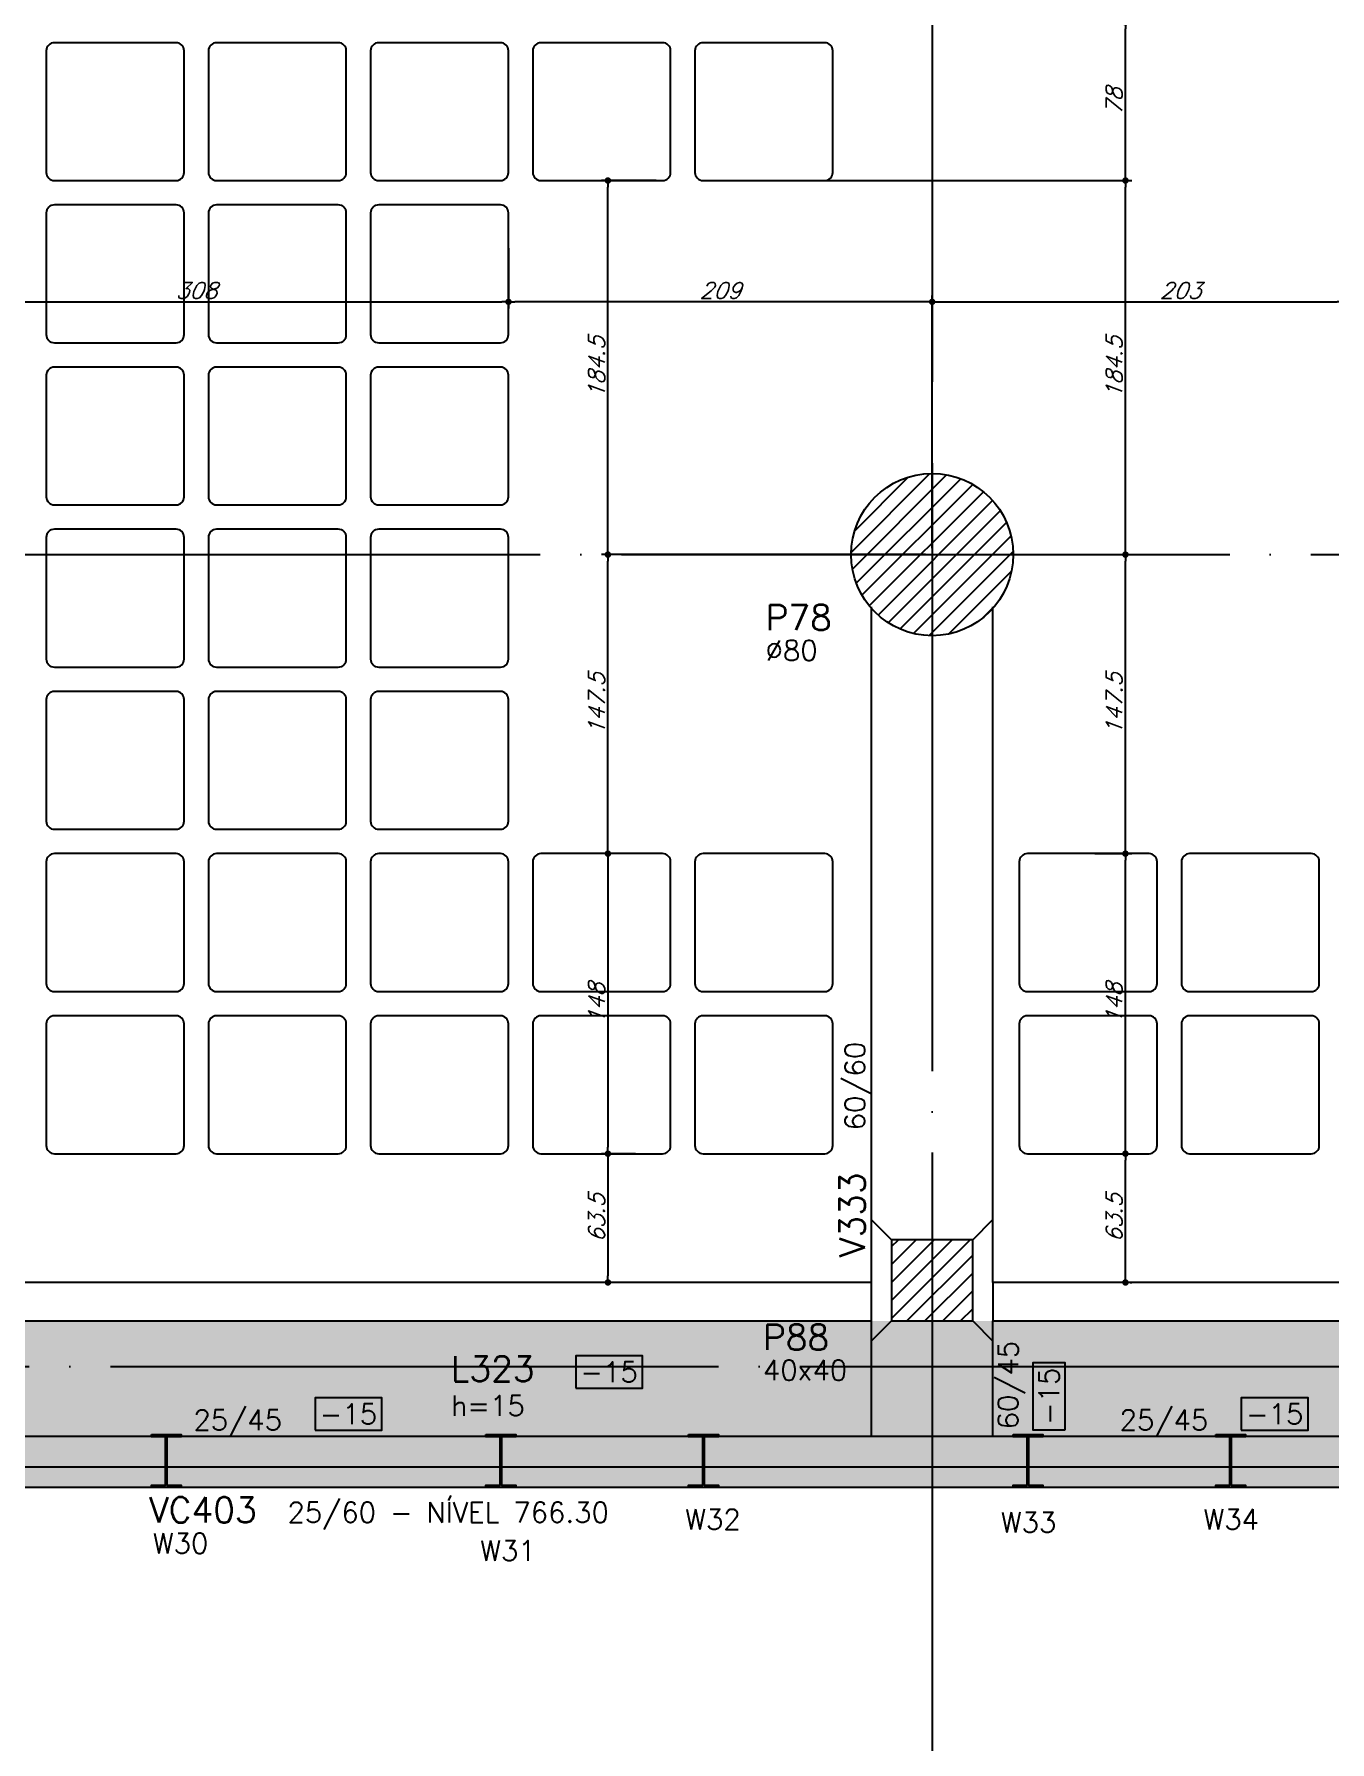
# Model space of a CAD drawing. Header units: millimetres. Extents: x -4107 to 5538, y -2094 to 2406.
# Drawn here: x -2383 to -1744, y -1070 to -228 of the extents above; entities that cross this region are included whole.
import ezdxf
from ezdxf.enums import TextEntityAlignment as Align

# ---------------------------------------------------------------- set-up
doc = ezdxf.new("R2010")
doc.units = ezdxf.units.MM
doc.header["$LTSCALE"] = 50
doc.linetypes.add('EIXO', pattern=[6.8, 6, -0.4, 0, -0.4])
for name, color, linetype in [('251', 5, 'Continuous'), ('F-COTAS', 106, 'Continuous'), ('F-CUBETA', 1, 'Continuous'), ('F-DESNIVEL-11', 21, 'Continuous'), ('F-EIXO', 12, 'EIXO'), ('F-LAJES-DIM', 2, 'Continuous'), ('F-LAJES-NOME', 4, 'Continuous'), ('F-PERFIL - W310x52', 4, 'Continuous'), ('F-PERFIL- W250x38.5', 4, 'Continuous'), ('F-PILARES-DIM', 172, 'Continuous'), ('F-PILARES-HACH', 174, 'Continuous'), ('F-PILARES-N', 170, 'Continuous'), ('F-PILARES-NASCE', 4, 'Continuous'), ('F-PILARES-NOME', 170, 'Continuous'), ('F-PILARES-S', 170, 'Continuous'), ('F-TEXTO', 6, 'Continuous'), ('F-VIGAS', 3, 'Continuous'), ('F-VIGAS-DIM', 2, 'Continuous'), ('F-VIGAS-NOME', 4, 'Continuous')]:
    doc.layers.add(name, color=color, linetype=linetype)
doc.layers.add('F-DESNIVEL-5', color=7, linetype='Continuous', true_color=0xadd6ff)
doc.styles.add('CP-TEXT-INCL', font='simplex.shx', dxfattribs={"oblique": 20})
doc.styles.add('MCP', font='simplex.shx')
doc.styles.add('ROMANS', font='simplex.shx')
doc.styles.get("Standard").update_dxf_attribs({"font": 'txt.shx'})
doc.dimstyles.new('CP-COTAS-50', dxfattribs={"dimscale": 0.64, "dimtxt": 12.5, "dimasz": 5, "dimexe": 5, "dimexo": 5, "dimgap": 2.5, "dimtad": 1, "dimdec": 1, "dimdsep": 46, "dimtxsty": 'CP-TEXT-INCL', "dimblk1": 'DOT', "dimblk2": 'DOT', "dimsah": 1, "dimcen": 9, "dimclrd": 256, "dimclre": 256, "dimclrt": 256, "dimadec": 0, "dimazin": 0, "dimtfac": 1, "dimtdec": 1, "dimtmove": 2, "dimatfit": 3, "dimldrblk": 'DOT', "dimfxl": 0, "dimtolj": 1, "dimarcsym": 0})
pattern_1 = [(45, (0, -5000), (-4.419417, 4.419417), [])]

# ---------------------------------------------------------------- blocks, each defined once
blk = doc.blocks.new('_VAONER063650636500869008690')
at = {"layer": '251', "color": 1}
for p, q in [((30, 34), (-30, 34)), ((-34, 30), (-34, -30)), ((34, -30), (34, 30)), ((-30, -34), (30, -34))]:
    blk.add_line(p, q, dxfattribs=at)
for centre, start, end in [((-30, 30), 90, 180), ((30, 30), 0, 90), ((-30, -30), 180, 270), ((30, -30), 270, 0)]:
    blk.add_arc(centre, 4, start, end, dxfattribs=at)
blk = doc.blocks.new('*U4')
at = {"layer": 'F-LAJES-DIM', "color": 1}
blk.add_lwpolyline([(0, 0), (33, 0), (33, 16), (0, 16)], close=True, dxfattribs=at)
at = {"layer": 'F-LAJES-DIM', "style": 'MCP'}
blk.add_attdef('DIM', text='', height=10, dxfattribs=at).set_placement((16.5, 8), align=Align.MIDDLE_CENTER)
blk = doc.blocks.new('*U7')
at = {"layer": 'F-VIGAS-DIM', "color": 1}
blk.add_lwpolyline([(0, 0), (33, 0), (33, 16), (0, 16)], close=True, dxfattribs=at)
at = {"layer": 'F-VIGAS-DIM', "style": 'MCP'}
blk.add_attdef('DIM', text='', height=10, dxfattribs=at).set_placement((16.5, 8), align=Align.MIDDLE_CENTER)
blk = doc.blocks.new('*U13')
at = {"layer": 'F-EIXO'}
blk.add_line((0, 0), (7397, 0), dxfattribs=at)
at = {"layer": 'F-TEXTO', "style": 'ROMANS'}
blk.add_attdef('EIXO', text='', height=17.5, dxfattribs=at).set_placement((-28.2072, 0), align=Align.MIDDLE_CENTER)
blk = doc.blocks.new('*U19')
at = {"layer": 'F-EIXO'}
blk.add_line((0, 0), (7484.954, 0), dxfattribs=at)
at = {"layer": 'F-TEXTO', "style": 'ROMANS'}
blk.add_attdef('EIXO', text='', height=17.5, dxfattribs=at).set_placement((-28.2072, 0), align=Align.MIDDLE_CENTER)
blk = doc.blocks.new('*U22')
at = {"layer": 'F-EIXO'}
blk.add_line((0, 0), (0, -3477.88), dxfattribs=at)
at = {"layer": 'F-TEXTO', "style": 'ROMANS'}
blk.add_attdef('EIXO', text='', height=17.5, rotation=360, dxfattribs=at).set_placement((0, 28.21), align=Align.MIDDLE_CENTER)
blk = doc.blocks.new('_DOT')
at = {"color": 0, "linetype": 'ByBlock'}
blk.add_line((-0.5, 0), (-1, 0), dxfattribs=at)
at = {"color": 0, "linetype": 'ByBlock', "const_width": 0.5}
blk.add_lwpolyline([(-0.25, 0, 1), (0.25, 0, 1)], format="xyb", close=True, dxfattribs=at)
blk = doc.blocks.new('*D28')
at = {"layer": 'DEFPOINTS', "color": 0, "linetype": 'Continuous', "transparency": 16777216}
for p in [(-3540, -934.5), (3264.5, -934.5), (3264.5, -1512.87)]:
    blk.add_point(p, dxfattribs=at)
at = {"layer": 'F-COTAS', "linetype": 'Continuous', "lineweight": -2, "transparency": 16777216}
for p, q in [((-3540, -937.7), (-3540, -1516.07)), ((3264.5, -937.7), (3264.5, -1516.07)), ((-3536.8, -1512.87), (3261.3, -1512.87))]:
    blk.add_line(p, q, dxfattribs=at)
at = {"layer": 'F-COTAS', "linetype": 'Continuous', "lineweight": -2, "transparency": 16777216, "xscale": 3.2, "yscale": 3.2, "zscale": 3.2, "rotation": 180}
blk.add_blockref('_DOT', (-3540, -1512.87), dxfattribs=at)
at = {"layer": 'F-COTAS', "linetype": 'Continuous', "lineweight": -2, "transparency": 16777216, "xscale": 3.2, "yscale": 3.2, "zscale": 3.2}
blk.add_blockref('_DOT', (3264.5, -1512.87), dxfattribs=at)
at = {"layer": 'F-COTAS', "linetype": 'Continuous', "transparency": 16777216, "insert": (-137.75, -1507.27), "char_height": 8, "attachment_point": 5, "style": 'CP-TEXT-INCL'}
blk.add_mtext('\\A1;6804.5', dxfattribs=at)
blk = doc.blocks.new('*D221')
at = {"layer": 'DEFPOINTS', "color": 0, "transparency": 16777216}
for p in [(-2457, -330.2), (-2149, -330.2), (-2149, -359.84)]:
    blk.add_point(p, dxfattribs=at)
at = {"layer": 'F-COTAS', "lineweight": -2, "transparency": 16777216}
for p, q in [((-2457, -333.4), (-2457, -363.04)), ((-2149, -333.4), (-2149, -363.04)), ((-2453.8, -359.84), (-2152.2, -359.84))]:
    blk.add_line(p, q, dxfattribs=at)
at = {"layer": 'F-COTAS', "lineweight": -2, "transparency": 16777216, "xscale": 3.2, "yscale": 3.2, "zscale": 3.2, "rotation": 180}
blk.add_blockref('_DOT', (-2457, -359.84), dxfattribs=at)
at = {"layer": 'F-COTAS', "lineweight": -2, "transparency": 16777216, "xscale": 3.2, "yscale": 3.2, "zscale": 3.2}
blk.add_blockref('_DOT', (-2149, -359.84), dxfattribs=at)
at = {"layer": 'F-COTAS', "transparency": 16777216, "insert": (-2303, -354.24), "char_height": 8, "attachment_point": 5, "style": 'CP-TEXT-INCL'}
blk.add_mtext('\\A1;308', dxfattribs=at)
blk = doc.blocks.new('*D222')
at = {"layer": 'DEFPOINTS', "color": 0, "transparency": 16777216}
for p in [(-2149, -359.84), (-2149, -371.25), (-1940, -484.5)]:
    blk.add_point(p, dxfattribs=at)
at = {"layer": 'F-COTAS', "lineweight": -2, "transparency": 16777216}
for p, q in [((-2149, -368.05), (-2149, -356.64)), ((-1943.2, -359.84), (-2145.8, -359.84)), ((-1940, -481.3), (-1940, -356.64))]:
    blk.add_line(p, q, dxfattribs=at)
at = {"layer": 'F-COTAS', "lineweight": -2, "transparency": 16777216, "xscale": 3.2, "yscale": 3.2, "zscale": 3.2, "rotation": 180}
blk.add_blockref('_DOT', (-2149, -359.84), dxfattribs=at)
at = {"layer": 'F-COTAS', "lineweight": -2, "transparency": 16777216, "xscale": 3.2, "yscale": 3.2, "zscale": 3.2}
blk.add_blockref('_DOT', (-1940, -359.84), dxfattribs=at)
at = {"layer": 'F-COTAS', "transparency": 16777216, "insert": (-2044.5, -354.24), "char_height": 8, "attachment_point": 5, "style": 'CP-TEXT-INCL'}
blk.add_mtext('\\A1;209', dxfattribs=at)
blk = doc.blocks.new('*D223')
at = {"layer": 'DEFPOINTS', "color": 0, "transparency": 16777216}
for p in [(-1737, -359.84), (-1737, -369.66), (-1940, -484.5)]:
    blk.add_point(p, dxfattribs=at)
at = {"layer": 'F-COTAS', "lineweight": -2, "transparency": 16777216}
for p, q in [((-1940, -481.3), (-1940, -356.64)), ((-1936.8, -359.84), (-1740.2, -359.84)), ((-1737, -366.46), (-1737, -356.64))]:
    blk.add_line(p, q, dxfattribs=at)
at = {"layer": 'F-COTAS', "lineweight": -2, "transparency": 16777216, "xscale": 3.2, "yscale": 3.2, "zscale": 3.2, "rotation": 180}
blk.add_blockref('_DOT', (-1940, -359.84), dxfattribs=at)
at = {"layer": 'F-COTAS', "lineweight": -2, "transparency": 16777216, "xscale": 3.2, "yscale": 3.2, "zscale": 3.2}
blk.add_blockref('_DOT', (-1737, -359.84), dxfattribs=at)
at = {"layer": 'F-COTAS', "transparency": 16777216, "insert": (-1817.51, -354.24), "char_height": 8, "attachment_point": 5, "style": 'CP-TEXT-INCL'}
blk.add_mtext('\\A1;203', dxfattribs=at)
blk = doc.blocks.new('*D298')
at = {"layer": 'DEFPOINTS', "color": 0, "transparency": 16777216}
for p in [(-1845.57, -780), (-1844.63, -780), (-1845.57, -843.5)]:
    blk.add_point(p, dxfattribs=at)
at = {"layer": 'F-COTAS', "lineweight": -2, "transparency": 16777216}
for p, q in [((-1844.63, -840.3), (-1844.63, -783.2)), ((-1842.37, -780), (-1841.43, -780)), ((-1842.37, -843.5), (-1841.43, -843.5))]:
    blk.add_line(p, q, dxfattribs=at)
at = {"layer": 'F-COTAS', "lineweight": -2, "transparency": 16777216, "xscale": 3.2, "yscale": 3.2, "zscale": 3.2}
for p, rotation in [((-1844.63, -780), 90), ((-1844.63, -843.5), 270)]:
    blk.add_blockref('_DOT', p, dxfattribs=dict(at, rotation=rotation))
at = {"layer": 'F-COTAS', "transparency": 16777216, "insert": (-1850.23, -811.75), "char_height": 8, "attachment_point": 5, "rotation": 90, "style": 'CP-TEXT-INCL'}
blk.add_mtext('\\A1;63.5', dxfattribs=at)
blk = doc.blocks.new('*D299')
at = {"layer": 'DEFPOINTS', "color": 0, "transparency": 16777216}
for p in [(-1863, -632), (-1844.63, -632), (-1863, -780)]:
    blk.add_point(p, dxfattribs=at)
at = {"layer": 'F-COTAS', "lineweight": -2, "transparency": 16777216}
for p, q in [((-1859.8, -632), (-1841.43, -632)), ((-1844.63, -776.8), (-1844.63, -635.2)), ((-1859.8, -780), (-1841.43, -780))]:
    blk.add_line(p, q, dxfattribs=at)
at = {"layer": 'F-COTAS', "lineweight": -2, "transparency": 16777216, "xscale": 3.2, "yscale": 3.2, "zscale": 3.2}
for p, rotation in [((-1844.63, -632), 90), ((-1844.63, -780), 270)]:
    blk.add_blockref('_DOT', p, dxfattribs=dict(at, rotation=rotation))
at = {"layer": 'F-COTAS', "transparency": 16777216, "insert": (-1850.23, -706), "char_height": 8, "attachment_point": 5, "rotation": 90, "style": 'CP-TEXT-INCL'}
blk.add_mtext('\\A1;148', dxfattribs=at)
blk = doc.blocks.new('*D300')
at = {"layer": 'DEFPOINTS', "color": 0, "transparency": 16777216}
for p in [(-1940, -484.5), (-1844.63, -484.5), (-1863, -632)]:
    blk.add_point(p, dxfattribs=at)
at = {"layer": 'F-COTAS', "lineweight": -2, "transparency": 16777216}
for p, q in [((-1936.8, -484.5), (-1841.43, -484.5)), ((-1844.63, -628.8), (-1844.63, -487.7)), ((-1859.8, -632), (-1841.43, -632))]:
    blk.add_line(p, q, dxfattribs=at)
at = {"layer": 'F-COTAS', "lineweight": -2, "transparency": 16777216, "xscale": 3.2, "yscale": 3.2, "zscale": 3.2}
for p, rotation in [((-1844.63, -484.5), 90), ((-1844.63, -632), 270)]:
    blk.add_blockref('_DOT', p, dxfattribs=dict(at, rotation=rotation))
at = {"layer": 'F-COTAS', "transparency": 16777216, "insert": (-1850.23, -558.25), "char_height": 8, "attachment_point": 5, "rotation": 90, "style": 'CP-TEXT-INCL'}
blk.add_mtext('\\A1;147.5', dxfattribs=at)
blk = doc.blocks.new('*D301')
at = {"layer": 'DEFPOINTS', "color": 0, "transparency": 16777216}
for p in [(-2023, -300), (-1844.63, -300), (-1940, -484.5)]:
    blk.add_point(p, dxfattribs=at)
at = {"layer": 'F-COTAS', "lineweight": -2, "transparency": 16777216}
for p, q in [((-2019.8, -300), (-1841.43, -300)), ((-1844.63, -481.3), (-1844.63, -303.2)), ((-1936.8, -484.5), (-1841.43, -484.5))]:
    blk.add_line(p, q, dxfattribs=at)
at = {"layer": 'F-COTAS', "lineweight": -2, "transparency": 16777216, "xscale": 3.2, "yscale": 3.2, "zscale": 3.2}
for p, rotation in [((-1844.63, -300), 90), ((-1844.63, -484.5), 270)]:
    blk.add_blockref('_DOT', p, dxfattribs=dict(at, rotation=rotation))
at = {"layer": 'F-COTAS', "transparency": 16777216, "insert": (-1850.23, -392.25), "char_height": 8, "attachment_point": 5, "rotation": 90, "style": 'CP-TEXT-INCL'}
blk.add_mtext('\\A1;184.5', dxfattribs=at)
blk = doc.blocks.new('*D302')
at = {"layer": 'DEFPOINTS', "color": 0, "transparency": 16777216}
for p in [(-1877.6, -222), (-1844.63, -222), (-1877.6, -300)]:
    blk.add_point(p, dxfattribs=at)
at = {"layer": 'F-COTAS', "lineweight": -2, "transparency": 16777216}
for p, q in [((-1874.4, -222), (-1841.43, -222)), ((-1844.63, -296.8), (-1844.63, -225.2)), ((-1874.4, -300), (-1841.43, -300))]:
    blk.add_line(p, q, dxfattribs=at)
at = {"layer": 'F-COTAS', "lineweight": -2, "transparency": 16777216, "xscale": 3.2, "yscale": 3.2, "zscale": 3.2}
for p, rotation in [((-1844.63, -222), 90), ((-1844.63, -300), 270)]:
    blk.add_blockref('_DOT', p, dxfattribs=dict(at, rotation=rotation))
at = {"layer": 'F-COTAS', "transparency": 16777216, "insert": (-1850.23, -261), "char_height": 8, "attachment_point": 5, "rotation": 90, "style": 'CP-TEXT-INCL'}
blk.add_mtext('\\A1;78', dxfattribs=at)
blk = doc.blocks.new('*D310')
at = {"layer": 'DEFPOINTS', "color": 0, "transparency": 16777216}
for p in [(-2099.95, -484.5), (-1940, -484.5), (-2082.19, -632)]:
    blk.add_point(p, dxfattribs=at)
at = {"layer": 'F-COTAS', "lineweight": -2, "transparency": 16777216}
for p, q in [((-1943.2, -484.5), (-2103.15, -484.5)), ((-2099.95, -628.8), (-2099.95, -487.7)), ((-2085.39, -632), (-2103.15, -632))]:
    blk.add_line(p, q, dxfattribs=at)
at = {"layer": 'F-COTAS', "lineweight": -2, "transparency": 16777216, "xscale": 3.2, "yscale": 3.2, "zscale": 3.2}
for p, rotation in [((-2099.95, -484.5), 90), ((-2099.95, -632), 270)]:
    blk.add_blockref('_DOT', p, dxfattribs=dict(at, rotation=rotation))
at = {"layer": 'F-COTAS', "transparency": 16777216, "insert": (-2105.55, -558.25), "char_height": 8, "attachment_point": 5, "rotation": 90, "style": 'CP-TEXT-INCL'}
blk.add_mtext('\\A1;147.5', dxfattribs=at)
blk = doc.blocks.new('*D311')
at = {"layer": 'DEFPOINTS', "color": 0, "transparency": 16777216}
for p in [(-2099.95, -300), (-2073, -300), (-1940, -484.5)]:
    blk.add_point(p, dxfattribs=at)
at = {"layer": 'F-COTAS', "lineweight": -2, "transparency": 16777216}
for p, q in [((-2076.2, -300), (-2103.15, -300)), ((-2099.95, -481.3), (-2099.95, -303.2)), ((-1943.2, -484.5), (-2103.15, -484.5))]:
    blk.add_line(p, q, dxfattribs=at)
at = {"layer": 'F-COTAS', "lineweight": -2, "transparency": 16777216, "xscale": 3.2, "yscale": 3.2, "zscale": 3.2}
for p, rotation in [((-2099.95, -300), 90), ((-2099.95, -484.5), 270)]:
    blk.add_blockref('_DOT', p, dxfattribs=dict(at, rotation=rotation))
at = {"layer": 'F-COTAS', "transparency": 16777216, "insert": (-2105.55, -392.25), "char_height": 8, "attachment_point": 5, "rotation": 90, "style": 'CP-TEXT-INCL'}
blk.add_mtext('\\A1;184.5', dxfattribs=at)
blk = doc.blocks.new('*D312')
at = {"layer": 'DEFPOINTS', "color": 0, "transparency": 16777216}
for p in [(-2083.22, -632), (-2099.95, -780), (-2083.22, -780)]:
    blk.add_point(p, dxfattribs=at)
at = {"layer": 'F-COTAS', "lineweight": -2, "transparency": 16777216}
for p, q in [((-2086.42, -632), (-2103.15, -632)), ((-2099.95, -635.2), (-2099.95, -776.8)), ((-2086.42, -780), (-2103.15, -780))]:
    blk.add_line(p, q, dxfattribs=at)
at = {"layer": 'F-COTAS', "lineweight": -2, "transparency": 16777216, "xscale": 3.2, "yscale": 3.2, "zscale": 3.2}
for p, rotation in [((-2099.95, -632), 90), ((-2099.95, -780), 270)]:
    blk.add_blockref('_DOT', p, dxfattribs=dict(at, rotation=rotation))
at = {"layer": 'F-COTAS', "transparency": 16777216, "insert": (-2105.55, -706), "char_height": 8, "attachment_point": 5, "rotation": 90, "style": 'CP-TEXT-INCL'}
blk.add_mtext('\\A1;148', dxfattribs=at)
blk = doc.blocks.new('*D313')
at = {"layer": 'DEFPOINTS', "color": 0, "transparency": 16777216}
for p in [(-2085.19, -780), (-2099.95, -843.5), (-2085.19, -843.5)]:
    blk.add_point(p, dxfattribs=at)
at = {"layer": 'F-COTAS', "lineweight": -2, "transparency": 16777216}
for p, q in [((-2088.39, -780), (-2103.15, -780)), ((-2099.95, -783.2), (-2099.95, -840.3)), ((-2088.39, -843.5), (-2103.15, -843.5))]:
    blk.add_line(p, q, dxfattribs=at)
at = {"layer": 'F-COTAS', "lineweight": -2, "transparency": 16777216, "xscale": 3.2, "yscale": 3.2, "zscale": 3.2}
for p, rotation in [((-2099.95, -780), 90), ((-2099.95, -843.5), 270)]:
    blk.add_blockref('_DOT', p, dxfattribs=dict(at, rotation=rotation))
at = {"layer": 'F-COTAS', "transparency": 16777216, "insert": (-2105.55, -811.75), "char_height": 8, "attachment_point": 5, "rotation": 90, "style": 'CP-TEXT-INCL'}
blk.add_mtext('\\A1;63.5', dxfattribs=at)
blk = doc.blocks.new('A$C44D756D9')
at = {"layer": 'F-PERFIL- W250x38.5', "linetype": 'Continuous'}
for p, q in [((999.85, -2407.95), (1014.55, -2407.95)), ((999.85, -2409.07), (999.85, -2407.95)), ((1014.55, -2407.95), (1014.55, -2409.07)), ((1164.85, -2407.95), (1179.55, -2407.95)), ((1164.85, -2409.07), (1164.85, -2407.95)), ((1179.55, -2407.95), (1179.55, -2409.07)), ((1264.85, -2407.95), (1279.55, -2407.95)), ((1264.85, -2409.07), (1264.85, -2407.95)), ((1279.55, -2407.95), (1279.55, -2409.07)), ((1424.89, -2407.95), (1439.59, -2407.95)), ((1424.89, -2409.07), (1424.89, -2407.95)), ((1439.59, -2407.95), (1439.59, -2409.07)), ((1524.89, -2407.95), (1539.59, -2407.95)), ((1524.89, -2409.07), (1524.89, -2407.95)), ((1539.59, -2407.95), (1539.59, -2409.07)), ((1006.87, -2409.07), (999.85, -2409.07)), ((1006.87, -2433.03), (1006.87, -2409.07)), ((1014.55, -2409.07), (1007.53, -2409.07)), ((1007.53, -2409.07), (1007.53, -2433.03)), ((1171.87, -2409.07), (1164.85, -2409.07)), ((1171.87, -2433.03), (1171.87, -2409.07)), ((1179.55, -2409.07), (1172.53, -2409.07)), ((1172.53, -2409.07), (1172.53, -2433.03)), ((1271.87, -2409.07), (1264.85, -2409.07)), ((1271.87, -2433.03), (1271.87, -2409.07)), ((1279.55, -2409.07), (1272.53, -2409.07)), ((1272.53, -2409.07), (1272.53, -2433.03)), ((1431.91, -2409.07), (1424.89, -2409.07)), ((1431.91, -2433.03), (1431.91, -2409.07)), ((1439.59, -2409.07), (1432.57, -2409.07)), ((1432.57, -2409.07), (1432.57, -2433.03)), ((1531.91, -2409.07), (1524.89, -2409.07)), ((1531.91, -2433.03), (1531.91, -2409.07)), ((1539.59, -2409.07), (1532.57, -2409.07)), ((1532.57, -2409.07), (1532.57, -2433.03)), ((999.85, -2434.15), (999.85, -2433.03)), ((999.85, -2433.03), (1006.87, -2433.03)), ((1014.55, -2434.15), (999.85, -2434.15)), ((1007.53, -2433.03), (1014.55, -2433.03)), ((1014.55, -2433.03), (1014.55, -2434.15)), ((1164.85, -2434.15), (1164.85, -2433.03)), ((1164.85, -2433.03), (1171.87, -2433.03)), ((1179.55, -2434.15), (1164.85, -2434.15)), ((1172.53, -2433.03), (1179.55, -2433.03)), ((1179.55, -2433.03), (1179.55, -2434.15)), ((1264.85, -2434.15), (1264.85, -2433.03)), ((1264.85, -2433.03), (1271.87, -2433.03)), ((1279.55, -2434.15), (1264.85, -2434.15)), ((1272.53, -2433.03), (1279.55, -2433.03)), ((1279.55, -2433.03), (1279.55, -2434.15)), ((1424.89, -2434.15), (1424.89, -2433.03)), ((1424.89, -2433.03), (1431.91, -2433.03)), ((1439.59, -2434.15), (1424.89, -2434.15)), ((1432.57, -2433.03), (1439.59, -2433.03)), ((1439.59, -2433.03), (1439.59, -2434.15)), ((1524.89, -2434.15), (1524.89, -2433.03)), ((1524.89, -2433.03), (1531.91, -2433.03)), ((1539.59, -2434.15), (1524.89, -2434.15)), ((1532.57, -2433.03), (1539.59, -2433.03)), ((1539.59, -2433.03), (1539.59, -2434.15))]:
    blk.add_line(p, q, dxfattribs=at)
for points in [[(999.85, -2407.95), (1014.55, -2407.95), (1014.55, -2409.07), (1007.53, -2409.07), (1007.53, -2433.03), (1014.55, -2433.03), (1014.55, -2434.15), (999.85, -2434.15), (999.85, -2433.03), (1006.87, -2433.03), (1006.87, -2409.07), (999.85, -2409.07)], [(1164.85, -2407.95), (1179.55, -2407.95), (1179.55, -2409.07), (1172.53, -2409.07), (1172.53, -2433.03), (1179.55, -2433.03), (1179.55, -2434.15), (1164.85, -2434.15), (1164.85, -2433.03), (1171.87, -2433.03), (1171.87, -2409.07), (1164.85, -2409.07)], [(1264.85, -2407.95), (1279.55, -2407.95), (1279.55, -2409.07), (1272.53, -2409.07), (1272.53, -2433.03), (1279.55, -2433.03), (1279.55, -2434.15), (1264.85, -2434.15), (1264.85, -2433.03), (1271.87, -2433.03), (1271.87, -2409.07), (1264.85, -2409.07)], [(1424.89, -2407.95), (1439.59, -2407.95), (1439.59, -2409.07), (1432.57, -2409.07), (1432.57, -2433.03), (1439.59, -2433.03), (1439.59, -2434.15), (1424.89, -2434.15), (1424.89, -2433.03), (1431.91, -2433.03), (1431.91, -2409.07), (1424.89, -2409.07)], [(1524.89, -2407.95), (1539.59, -2407.95), (1539.59, -2409.07), (1532.57, -2409.07), (1532.57, -2433.03), (1539.59, -2433.03), (1539.59, -2434.15), (1524.89, -2434.15), (1524.89, -2433.03), (1531.91, -2433.03), (1531.91, -2409.07), (1524.89, -2409.07)]]:
    blk.add_lwpolyline(points, close=True, dxfattribs=at)
at = {"layer": 'F-PILARES-NOME'}
for s, p in [('W32', (1263.13, -2454.89)), ('W33', (1418.85, -2456.31)), ('W34', (1518.85, -2454.85)), ('W30', (1000.54, -2466.67)), ('W31', (1162.02, -2470.28))]:
    blk.add_text(s, height=10, dxfattribs=at).set_placement(p)

msp = doc.modelspace()

# ---------------------------------------------------------------- hatches: boundary and pattern name
at = {"layer": 'F-DESNIVEL-11'}
msp.add_hatch(color=256, dxfattribs=at).paths.add_polyline_path([(-3550, -944.5), (-2325.15, -944.5), (-2325.15, -919.5), (-3524.97, -919.57), (-3525, -476.5), (-3550, -476.5)])
at = {"layer": 'F-DESNIVEL-5', "linetype": 'Continuous'}
msp.add_hatch(color=256, dxfattribs=at).paths.add_polyline_path([(-1239.406, -944.5), (-2325.15, -944.5), (-2325.15, -919.5), (-1264.515, -919.57), (-1264.485, -524.5), (-1239.406, -524.5)])
at = {"layer": 'F-PILARES-HACH', "linetype": 'Continuous'}
h = msp.add_hatch(dxfattribs=at)
h.set_pattern_fill('ANSI31', color=256, scale=50)
h.set_pattern_definition(pattern_1)
edge = h.paths.add_edge_path()
edge.add_arc((-1940, -484.5), 40, 0, 360)
h = msp.add_hatch(dxfattribs=at)
h.set_pattern_fill('ANSI31', color=256, scale=50, style=0)
h.set_pattern_definition(pattern_1)
h.paths.add_polyline_path([(-1960, -862.5), (-1920, -862.5), (-1920, -822.5), (-1960, -822.5)], flags=16)

# ---------------------------------------------------------------- linework, layer by layer
at = {"layer": 'F-DESNIVEL-5', "linetype": 'Continuous'}
for points in [[(-2590, -862.5), (-2590, -919.5), (-1970, -919.5)], [(-2590, -862.5), (-1970, -919.5), (-2590, -862.5)], [(-2590, -862.5), (-1970, -919.5), (-1970, -862.5)], [(-2590, -862.5), (-1970, -862.5), (-2590, -862.5)], [(-1910, -862.5), (-1970, -862.5), (-1970, -919.4)], [(-1910, -862.5), (-1970, -919.4), (-1910, -919.4)], [(-1910, -862.5), (-1910, -919.4), (-1910, -862.5)], [(-1289.5, -919.5), (-1259.5, -862.5), (-1910, -862.5)], [(-1289.5, -919.5), (-1910, -862.5), (-1289.5, -919.5)], [(-1289.5, -919.5), (-1910, -862.5), (-1910, -919.5)]]:
    msp.add_solid(points, dxfattribs=at)
at = {"layer": 'F-PILARES-N', "linetype": 'Continuous'}
msp.add_lwpolyline([(-1960, -862.5), (-1920, -862.5), (-1920, -822.5), (-1960, -822.5), (-1960, -862.5)], dxfattribs=at)
at = {"layer": 'F-PILARES-NASCE', "linetype": 'Continuous'}
for p, q in [((-1960, -822.5), (-1970, -812.5)), ((-1920, -822.5), (-1910, -812.5)), ((-1960, -862.5), (-1970, -872.5)), ((-1920, -862.5), (-1910, -872.5))]:
    msp.add_line(p, q, dxfattribs=at)
at = {"layer": 'F-PILARES-S', "linetype": 'Continuous'}
msp.add_circle((-1940, -484.5), 40, dxfattribs=at)
at = {"layer": 'F-VIGAS'}
for points in [[(-3290, 1674.5), (-3309.843, 1674.5), (-3550, 1434.343), (-3550, -944.5), (-1259.5, -944.5)], [(-3540, 1430.201), (-3540, -934.5), (-1249.5, -934.5)], [(-1259.5, -919.5), (-3525, -919.5), (-3525, 1423.988)], [(-1970, -510.217), (-1970, -843.5)], [(-1910, -843.5), (-1910, -510.217)], [(-1970, -843.5), (-2590, -843.5)], [(-1970, -843.5), (-1970, -862.5)], [(-1910, -843.5), (-1910, -862.5)], [(-1264.5, -843.5), (-1910, -843.5)], [(-2590, -862.5), (-1970, -862.5)], [(-1970, -862.5), (-1970, -919.5)], [(-1910, -919.5), (-1910, -862.5)], [(-1910, -862.5), (-1259.5, -862.5)]]:
    msp.add_lwpolyline(points, dxfattribs=at)

# ---------------------------------------------------------------- block references
at = {"layer": 'F-CUBETA'}
for p in [(-2343, -266), (-2263, -266), (-2183, -266), (-2103, -266), (-2023, -266), (-2343, -346), (-2263, -346), (-2183, -346), (-2343, -426), (-2263, -426), (-2183, -426), (-2343, -506), (-2263, -506), (-2183, -506), (-2343, -586), (-2263, -586), (-2183, -586), (-2343, -666), (-2263, -666), (-2183, -666), (-2103, -666), (-2023, -666), (-1863, -666), (-1783, -666), (-2343, -746), (-2263, -746), (-2183, -746), (-2103, -746), (-2023, -746), (-1863, -746), (-1783, -746)]:
    msp.add_blockref('_VAONER063650636500869008690', p, dxfattribs=at)
at = {"layer": 'F-EIXO', "linetype": 'Continuous'}
for name, p in [('*U22', (-1940, 1941.357)), ('*U19', (-3793.715, -484.5)), ('*U13', (-3705.761, -885))]:
    msp.add_blockref(name, p, dxfattribs=at)
at = {"layer": 'F-LAJES-DIM', "linetype": 'Continuous'}
msp.add_blockref('*U4', (-2115.821, -895.695), dxfattribs=at).add_auto_attribs({'DIM': '-15'})
at = {"layer": 'F-PERFIL - W310x52'}
msp.add_blockref('A$C44D756D9', (-3325, 1489.5), dxfattribs=at)
at = {"layer": 'F-VIGAS-DIM', "linetype": 'Continuous', "rotation": 90}
msp.add_blockref('*U7', (-1874.358, -916.145), dxfattribs=at).add_auto_attribs({'DIM': '-15'})
at = {"layer": 'F-VIGAS-DIM', "linetype": 'Continuous'}
for p in [(-2244.418, -916.375), (-1787.5, -916.375)]:
    msp.add_blockref('*U7', p, dxfattribs=at).add_auto_attribs({'DIM': '-15'})

# ---------------------------------------------------------------- texts
at = {"layer": 'F-LAJES-DIM', "linetype": 'Continuous', "style": 'ROMANS'}
msp.add_text('h=15', height=10, dxfattribs=at).set_placement((-2177.394, -909.331))
at = {"layer": 'F-LAJES-NOME', "linetype": 'Continuous', "style": 'ROMANS'}
msp.add_text('L323', height=12.5, dxfattribs=at).set_placement((-2177.394, -892.331))
at = {"layer": 'F-PILARES-DIM', "linetype": 'Continuous', "style": 'ROMANS'}
for s, p in [('%%c80', (-2022.175, -536.793)), ('40x40', (-2023.494, -891.776))]:
    msp.add_text(s, height=10, dxfattribs=at).set_placement(p)
at = {"layer": 'F-PILARES-NOME', "linetype": 'Continuous', "style": 'ROMANS'}
for s, p in [('P78', (-2022.175, -521.793)), ('P88', (-2023.494, -876.776))]:
    msp.add_text(s, height=12.5, dxfattribs=at).set_placement(p)
at = {"layer": 'F-VIGAS-DIM', "linetype": 'Continuous', "style": 'ROMANS'}
for s, p in [('60/60', (-1973.125, -768.5)), ('60/45', (-1897.5, -916))]:
    msp.add_text(s, height=10, rotation=90, dxfattribs=at).set_placement(p)
at = {"layer": 'F-VIGAS-DIM', "linetype": 'Continuous', "style": 'MCP'}
for s, p in [('25/45', (-2304.418, -916.375)), ('25/45', (-1847.5, -916.375)), ('25/60 - NÍVEL 766.30', (-2258.032, -961.952))]:
    msp.add_text(s, height=10, dxfattribs=at).set_placement(p)
at = {"layer": 'F-VIGAS-NOME', "linetype": 'Continuous', "style": 'ROMANS'}
msp.add_text('V333', height=12.5, rotation=90, dxfattribs=at).set_placement((-1973.125, -831))
at = {"layer": 'F-VIGAS-NOME', "linetype": 'Continuous', "style": 'MCP'}
msp.add_text('VC403', height=12.5, dxfattribs=at).set_placement((-2326.245, -961.952))

# ---------------------------------------------------------------- dimensions: what is measured, and where the dimension line sits
at = {"layer": 'F-COTAS'}
for base, p1, p2, picture, middle in [((-1844.631, -222), (-1877.604, -300), (-1877.604, -222), '*D302', (-1850.231, -261)), ((-2099.952, -300), (-1940, -484.5), (-2073, -300), '*D311', (-2105.552, -392.25)), ((-1844.631, -300), (-1940, -484.5), (-2023, -300), '*D301', (-1850.231, -392.25)), ((-2099.952, -484.5), (-2082.191, -632), (-1940, -484.5), '*D310', (-2105.552, -558.25)), ((-1844.631, -484.5), (-1863, -632), (-1940, -484.5), '*D300', (-1850.231, -558.25)), ((-2099.952, -780), (-2083.218, -632), (-2083.218, -780), '*D312', (-2105.552, -706)), ((-1844.631, -632), (-1863, -780), (-1863, -632), '*D299', (-1850.231, -706)), ((-2099.952, -843.5), (-2085.191, -780), (-2085.191, -843.5), '*D313', (-2105.552, -811.75)), ((-1844.631, -780), (-1845.572, -843.5), (-1845.572, -780), '*D298', (-1850.231, -811.75))]:
    dim = msp.add_linear_dim(base=base, p1=p1, p2=p2, angle=90, dimstyle='CP-COTAS-50', override={"dimscale": 0.64, "dimfxl": 7.5}, dxfattribs=at)
    dim.commit()
    dim.dimension.update_dxf_attribs({"geometry": picture, "text_midpoint": middle})
for p1, p2, picture, middle in [((-2457, -330.201), (-2149, -330.201), '*D221', (-2303, -354.242)), ((-1940, -484.5), (-2149, -371.248), '*D222', (-2044.5, -354.242))]:
    dim = msp.add_linear_dim(base=(-2149, -359.842), p1=p1, p2=p2, dimstyle='CP-COTAS-50', override={"dimscale": 0.64, "dimfxl": 7.5}, dxfattribs=at)
    dim.commit()
    dim.dimension.update_dxf_attribs({"geometry": picture, "text_midpoint": middle})
dim = msp.add_linear_dim(base=(-1737, -359.842), p1=(-1940, -484.5), p2=(-1737, -369.659), dimstyle='CP-COTAS-50', override={"dimscale": 0.64, "dimfxl": 7.5}, dxfattribs=at)
dim.commit()
dim.dimension.update_dxf_attribs({"geometry": '*D223', "text_midpoint": (-1817.513, -354.242), "dimtype": 160})
at = {"layer": 'F-COTAS', "linetype": 'Continuous'}
dim = msp.add_linear_dim(base=(3264.5, -1512.867), p1=(-3540, -934.5), p2=(3264.5, -934.5), dimstyle='CP-COTAS-50', dxfattribs=at)
dim.commit()
dim.dimension.update_dxf_attribs({"geometry": '*D28', "text_midpoint": (-137.75, -1507.267)})

doc.saveas('drawing.dxf')
